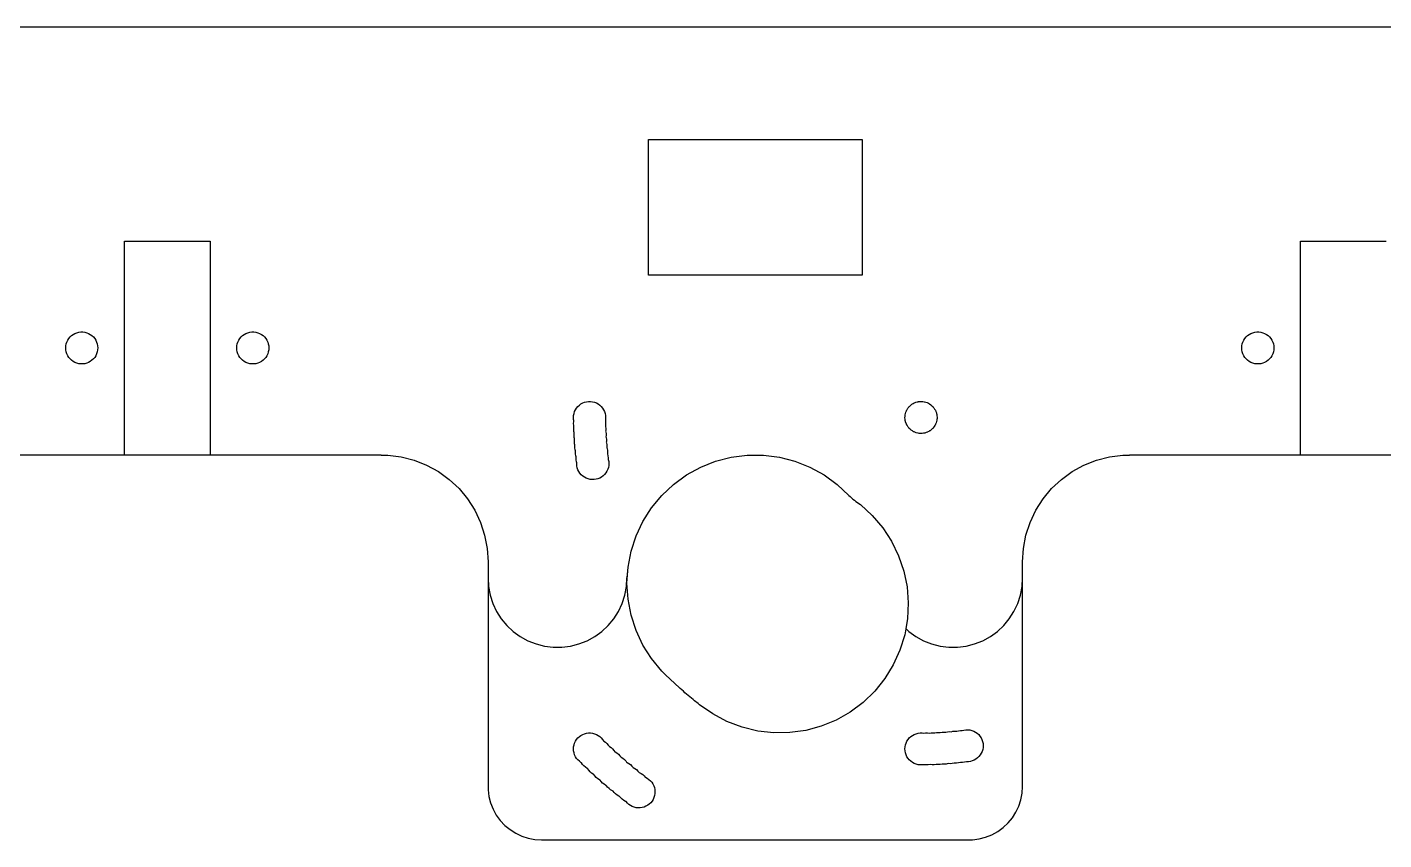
# Model space of a CAD drawing. Header units: millimetres. Extents: x -400 to 400, y 10 to 533.
# Drawn here: x 136.9 to 263.8, y 456.7 to 532.7 of the extents above; entities that cross this region are included whole.
import ezdxf

# ---------------------------------------------------------------- set-up
doc = ezdxf.new("R2010")
doc.units = ezdxf.units.MM
doc.layers.add('iTopie_plates_layer_1', color=1, linetype='Continuous')
doc.layers.add('iTopie_plates_layer_2', color=2, linetype='Continuous')

msp = doc.modelspace()

# ---------------------------------------------------------------- linework, layer by layer
at = {"layer": 'iTopie_plates_layer_1'}
for points in [[(390, 532.7), (20, 532.7)], [(195, 509.5), (195, 522.2), (195, 522.2), (215, 522.2), (215, 522.2), (215, 509.5), (215, 509.5), (195, 509.5)], [(141.906, 501.203), (141.719, 501.227), (141.719, 501.227), (141.536, 501.273), (141.536, 501.273), (141.361, 501.343), (141.361, 501.343), (141.196, 501.434), (141.196, 501.434), (141.044, 501.544), (141.044, 501.544), (140.907, 501.673), (140.907, 501.673), (140.786, 501.818), (140.786, 501.818), (140.686, 501.977), (140.686, 501.977), (140.605, 502.148), (140.605, 502.148), (140.547, 502.327), (140.547, 502.327), (140.512, 502.512), (140.512, 502.512), (140.5, 502.7), (140.5, 502.7), (140.512, 502.888), (140.512, 502.888), (140.547, 503.073), (140.547, 503.073), (140.605, 503.252), (140.605, 503.252), (140.686, 503.423), (140.686, 503.423), (140.786, 503.582), (140.786, 503.582), (140.907, 503.727), (140.907, 503.727), (141.044, 503.856), (141.044, 503.856), (141.196, 503.966), (141.196, 503.966), (141.361, 504.057), (141.361, 504.057), (141.536, 504.127), (141.536, 504.127), (141.719, 504.173), (141.719, 504.173), (141.906, 504.197), (141.906, 504.197), (142.094, 504.197), (142.094, 504.197), (142.281, 504.173), (142.281, 504.173), (142.464, 504.127), (142.464, 504.127), (142.639, 504.057), (142.639, 504.057), (142.804, 503.966), (142.804, 503.966), (142.956, 503.856), (142.956, 503.856), (143.093, 503.727), (143.093, 503.727), (143.214, 503.582), (143.214, 503.582), (143.314, 503.423), (143.314, 503.423), (143.395, 503.252), (143.395, 503.252), (143.453, 503.073), (143.453, 503.073), (143.488, 502.888), (143.488, 502.888), (143.5, 502.7), (143.5, 502.7), (143.488, 502.512), (143.488, 502.512), (143.453, 502.327), (143.453, 502.327), (143.395, 502.148), (143.395, 502.148), (143.314, 501.977), (143.314, 501.977), (143.214, 501.818), (143.214, 501.818), (143.093, 501.673), (143.093, 501.673), (142.956, 501.544), (142.956, 501.544), (142.804, 501.434), (142.804, 501.434), (142.639, 501.343), (142.639, 501.343), (142.464, 501.273), (142.464, 501.273), (142.281, 501.227), (142.281, 501.227), (142.094, 501.203), (142.094, 501.203), (141.906, 501.203)], [(157.906, 501.203), (157.719, 501.227), (157.719, 501.227), (157.536, 501.273), (157.536, 501.273), (157.361, 501.343), (157.361, 501.343), (157.196, 501.434), (157.196, 501.434), (157.044, 501.544), (157.044, 501.544), (156.907, 501.673), (156.907, 501.673), (156.786, 501.818), (156.786, 501.818), (156.686, 501.977), (156.686, 501.977), (156.605, 502.148), (156.605, 502.148), (156.547, 502.327), (156.547, 502.327), (156.512, 502.512), (156.512, 502.512), (156.5, 502.7), (156.5, 502.7), (156.512, 502.888), (156.512, 502.888), (156.547, 503.073), (156.547, 503.073), (156.605, 503.252), (156.605, 503.252), (156.686, 503.423), (156.686, 503.423), (156.786, 503.582), (156.786, 503.582), (156.907, 503.727), (156.907, 503.727), (157.044, 503.856), (157.044, 503.856), (157.196, 503.966), (157.196, 503.966), (157.361, 504.057), (157.361, 504.057), (157.536, 504.127), (157.536, 504.127), (157.719, 504.173), (157.719, 504.173), (157.906, 504.197), (157.906, 504.197), (158.094, 504.197), (158.094, 504.197), (158.281, 504.173), (158.281, 504.173), (158.464, 504.127), (158.464, 504.127), (158.639, 504.057), (158.639, 504.057), (158.804, 503.966), (158.804, 503.966), (158.956, 503.856), (158.956, 503.856), (159.093, 503.727), (159.093, 503.727), (159.214, 503.582), (159.214, 503.582), (159.314, 503.423), (159.314, 503.423), (159.395, 503.252), (159.395, 503.252), (159.453, 503.073), (159.453, 503.073), (159.488, 502.888), (159.488, 502.888), (159.5, 502.7), (159.5, 502.7), (159.488, 502.512), (159.488, 502.512), (159.453, 502.327), (159.453, 502.327), (159.395, 502.148), (159.395, 502.148), (159.314, 501.977), (159.314, 501.977), (159.214, 501.818), (159.214, 501.818), (159.093, 501.673), (159.093, 501.673), (158.956, 501.544), (158.956, 501.544), (158.804, 501.434), (158.804, 501.434), (158.639, 501.343), (158.639, 501.343), (158.464, 501.273), (158.464, 501.273), (158.281, 501.227), (158.281, 501.227), (158.094, 501.203), (158.094, 501.203), (157.906, 501.203)], [(251.906, 501.203), (251.719, 501.227), (251.719, 501.227), (251.536, 501.273), (251.536, 501.273), (251.361, 501.343), (251.361, 501.343), (251.196, 501.434), (251.196, 501.434), (251.044, 501.544), (251.044, 501.544), (250.907, 501.673), (250.907, 501.673), (250.786, 501.818), (250.786, 501.818), (250.686, 501.977), (250.686, 501.977), (250.605, 502.148), (250.605, 502.148), (250.547, 502.327), (250.547, 502.327), (250.512, 502.512), (250.512, 502.512), (250.5, 502.7), (250.5, 502.7), (250.512, 502.888), (250.512, 502.888), (250.547, 503.073), (250.547, 503.073), (250.605, 503.252), (250.605, 503.252), (250.686, 503.423), (250.686, 503.423), (250.786, 503.582), (250.786, 503.582), (250.907, 503.727), (250.907, 503.727), (251.044, 503.856), (251.044, 503.856), (251.196, 503.966), (251.196, 503.966), (251.361, 504.057), (251.361, 504.057), (251.536, 504.127), (251.536, 504.127), (251.719, 504.173), (251.719, 504.173), (251.906, 504.197), (251.906, 504.197), (252.094, 504.197), (252.094, 504.197), (252.281, 504.173), (252.281, 504.173), (252.464, 504.127), (252.464, 504.127), (252.639, 504.057), (252.639, 504.057), (252.804, 503.966), (252.804, 503.966), (252.956, 503.856), (252.956, 503.856), (253.093, 503.727), (253.093, 503.727), (253.214, 503.582), (253.214, 503.582), (253.314, 503.423), (253.314, 503.423), (253.395, 503.252), (253.395, 503.252), (253.453, 503.073), (253.453, 503.073), (253.488, 502.888), (253.488, 502.888), (253.5, 502.7), (253.5, 502.7), (253.488, 502.512), (253.488, 502.512), (253.453, 502.327), (253.453, 502.327), (253.395, 502.148), (253.395, 502.148), (253.314, 501.977), (253.314, 501.977), (253.214, 501.818), (253.214, 501.818), (253.093, 501.673), (253.093, 501.673), (252.956, 501.544), (252.956, 501.544), (252.804, 501.434), (252.804, 501.434), (252.639, 501.343), (252.639, 501.343), (252.464, 501.273), (252.464, 501.273), (252.281, 501.227), (252.281, 501.227), (252.094, 501.203), (252.094, 501.203), (251.906, 501.203)], [(189.541, 490.408), (189.358, 490.453), (189.358, 490.453), (189.182, 490.52), (189.182, 490.52), (189.016, 490.608), (189.016, 490.608), (188.862, 490.717), (188.862, 490.717), (188.723, 490.844), (188.723, 490.844), (188.601, 490.987), (188.601, 490.987), (188.497, 491.145), (188.497, 491.145), (188.415, 491.314), (188.415, 491.314), (188.354, 491.492), (188.354, 491.492), (188.316, 491.677), (188.316, 491.677), (188.302, 491.865), (188.302, 491.865), (188.307, 491.962), (188.307, 491.962), (188.277, 492.054), (188.277, 492.054), (188.242, 492.239), (188.242, 492.239), (188.231, 492.427), (188.231, 492.427), (188.238, 492.524), (188.238, 492.524), (188.209, 492.617), (188.209, 492.617), (188.178, 492.803), (188.178, 492.803), (188.17, 492.991), (188.17, 492.991), (188.178, 493.088), (188.178, 493.088), (188.152, 493.181), (188.152, 493.181), (188.124, 493.367), (188.124, 493.367), (188.119, 493.556), (188.119, 493.556), (188.129, 493.652), (188.129, 493.652), (188.104, 493.746), (188.104, 493.746), (188.079, 493.933), (188.079, 493.933), (188.078, 494.121), (188.078, 494.121), (188.089, 494.218), (188.089, 494.218), (188.066, 494.312), (188.066, 494.312), (188.045, 494.499), (188.045, 494.499), (188.047, 494.687), (188.047, 494.687), (188.06, 494.784), (188.06, 494.784), (188.038, 494.878), (188.038, 494.878), (188.02, 495.066), (188.02, 495.066), (188.025, 495.254), (188.025, 495.254), (188.04, 495.35), (188.04, 495.35), (188.02, 495.445), (188.02, 495.445), (188.005, 495.633), (188.005, 495.633), (188.014, 495.821), (188.014, 495.821), (188.03, 495.917), (188.03, 495.917), (188.012, 496.012), (188.012, 496.012), (188, 496.2), (188, 496.2), (188.012, 496.388), (188.012, 496.388), (188.047, 496.573), (188.047, 496.573), (188.105, 496.752), (188.105, 496.752), (188.186, 496.923), (188.186, 496.923), (188.286, 497.082), (188.286, 497.082), (188.407, 497.227), (188.407, 497.227), (188.544, 497.356), (188.544, 497.356), (188.696, 497.466), (188.696, 497.466), (188.861, 497.557), (188.861, 497.557), (189.036, 497.627), (189.036, 497.627), (189.219, 497.673), (189.219, 497.673), (189.406, 497.697), (189.406, 497.697), (189.594, 497.697), (189.594, 497.697), (189.781, 497.673), (189.781, 497.673), (189.964, 497.627), (189.964, 497.627), (190.139, 497.557), (190.139, 497.557), (190.304, 497.466), (190.304, 497.466), (190.456, 497.356), (190.456, 497.356), (190.593, 497.227), (190.593, 497.227), (190.714, 497.082), (190.714, 497.082), (190.814, 496.923), (190.814, 496.923), (190.895, 496.752), (190.895, 496.752), (190.953, 496.573), (190.953, 496.573), (190.988, 496.388), (190.988, 496.388), (191, 496.2), (191, 496.2), (190.988, 496.012), (190.988, 496.012), (190.975, 495.942), (190.975, 495.942), (190.989, 495.873), (190.989, 495.873), (191.005, 495.685), (191.005, 495.685), (190.996, 495.497), (190.996, 495.497), (190.984, 495.427), (190.984, 495.427), (191, 495.358), (191, 495.358), (191.018, 495.17), (191.018, 495.17), (191.013, 494.982), (191.013, 494.982), (191.002, 494.912), (191.002, 494.912), (191.019, 494.843), (191.019, 494.843), (191.04, 494.656), (191.04, 494.656), (191.038, 494.468), (191.038, 494.468), (191.029, 494.397), (191.029, 494.397), (191.047, 494.329), (191.047, 494.329), (191.072, 494.142), (191.072, 494.142), (191.073, 493.954), (191.073, 493.954), (191.065, 493.883), (191.065, 493.883), (191.084, 493.815), (191.084, 493.815), (191.112, 493.629), (191.112, 493.629), (191.117, 493.441), (191.117, 493.441), (191.11, 493.37), (191.11, 493.37), (191.13, 493.302), (191.13, 493.302), (191.162, 493.116), (191.162, 493.116), (191.169, 492.928), (191.169, 492.928), (191.164, 492.858), (191.164, 492.858), (191.185, 492.79), (191.185, 492.79), (191.22, 492.605), (191.22, 492.605), (191.231, 492.417), (191.231, 492.417), (191.226, 492.346), (191.226, 492.346), (191.249, 492.279), (191.249, 492.279), (191.287, 492.094), (191.287, 492.094), (191.302, 491.907), (191.302, 491.907), (191.292, 491.718), (191.292, 491.718), (191.26, 491.533), (191.26, 491.533), (191.204, 491.353), (191.204, 491.353), (191.126, 491.181), (191.126, 491.181), (191.027, 491.021), (191.027, 491.021), (190.909, 490.874), (190.909, 490.874), (190.774, 490.743), (190.774, 490.743), (190.623, 490.63), (190.623, 490.63), (190.459, 490.537), (190.459, 490.537), (190.285, 490.466), (190.285, 490.466), (190.103, 490.416), (190.103, 490.416), (189.917, 490.39), (189.917, 490.39), (189.728, 490.387), (189.728, 490.387), (189.541, 490.408)], [(220.406, 494.703), (220.322, 494.711), (220.322, 494.711), (220.219, 494.727), (220.219, 494.727), (220.188, 494.733), (220.188, 494.733), (220.061, 494.766), (220.061, 494.766), (219.933, 494.811), (219.933, 494.811), (219.861, 494.843), (219.861, 494.843), (219.81, 494.868), (219.81, 494.868), (219.696, 494.934), (219.696, 494.934), (219.585, 495.012), (219.585, 495.012), (219.544, 495.044), (219.544, 495.044), (219.481, 495.099), (219.481, 495.099), (219.407, 495.173), (219.407, 495.173), (219.385, 495.196), (219.385, 495.196), (219.302, 495.297), (219.302, 495.297), (219.225, 495.41), (219.225, 495.41), (219.2, 495.454), (219.2, 495.454), (219.186, 495.477), (219.186, 495.477), (219.159, 495.528), (219.159, 495.528), (219.105, 495.648), (219.105, 495.648), (219.061, 495.776), (219.061, 495.776), (219.047, 495.827), (219.047, 495.827), (219.029, 495.909), (219.029, 495.909), (219.012, 496.012), (219.012, 496.012), (219.008, 496.043), (219.008, 496.043), (219, 496.174), (219, 496.174), (219.004, 496.31), (219.004, 496.31), (219.01, 496.361), (219.01, 496.361), (219.012, 496.388), (219.012, 496.388), (219.02, 496.445), (219.02, 496.445), (219.047, 496.573), (219.047, 496.573), (219.087, 496.703), (219.087, 496.703), (219.105, 496.752), (219.105, 496.752), (219.138, 496.829), (219.138, 496.829), (219.186, 496.923), (219.186, 496.923), (219.201, 496.95), (219.201, 496.95), (219.271, 497.06), (219.271, 497.06), (219.354, 497.168), (219.354, 497.168), (219.407, 497.227), (219.407, 497.227), (219.447, 497.268), (219.447, 497.268), (219.544, 497.356), (219.544, 497.356), (219.653, 497.438), (219.653, 497.438), (219.696, 497.466), (219.696, 497.466), (219.768, 497.509), (219.768, 497.509), (219.861, 497.557), (219.861, 497.557), (219.89, 497.57), (219.89, 497.57), (220.012, 497.618), (220.012, 497.618), (220.142, 497.657), (220.142, 497.657), (220.219, 497.673), (220.219, 497.673), (220.276, 497.683), (220.276, 497.683), (220.406, 497.697), (220.406, 497.697), (220.542, 497.699), (220.542, 497.699), (220.594, 497.697), (220.594, 497.697), (220.678, 497.689), (220.678, 497.689), (220.781, 497.673), (220.781, 497.673), (220.812, 497.667), (220.812, 497.667), (220.939, 497.634), (220.939, 497.634), (221.067, 497.589), (221.067, 497.589), (221.139, 497.557), (221.139, 497.557), (221.19, 497.532), (221.19, 497.532), (221.304, 497.466), (221.304, 497.466), (221.415, 497.388), (221.415, 497.388), (221.456, 497.356), (221.456, 497.356), (221.519, 497.301), (221.519, 497.301), (221.593, 497.227), (221.593, 497.227), (221.615, 497.204), (221.615, 497.204), (221.698, 497.103), (221.698, 497.103), (221.775, 496.99), (221.775, 496.99), (221.814, 496.923), (221.814, 496.923), (221.841, 496.872), (221.841, 496.872), (221.895, 496.752), (221.895, 496.752), (221.939, 496.624), (221.939, 496.624), (221.953, 496.573), (221.953, 496.573), (221.971, 496.491), (221.971, 496.491), (221.988, 496.388), (221.988, 496.388), (221.992, 496.357), (221.992, 496.357), (222, 496.226), (222, 496.226), (221.996, 496.09), (221.996, 496.09), (221.988, 496.012), (221.988, 496.012), (221.98, 495.955), (221.98, 495.955), (221.953, 495.827), (221.953, 495.827), (221.913, 495.697), (221.913, 495.697), (221.895, 495.648), (221.895, 495.648), (221.862, 495.571), (221.862, 495.571), (221.814, 495.477), (221.814, 495.477), (221.799, 495.45), (221.799, 495.45), (221.729, 495.34), (221.729, 495.34), (221.646, 495.232), (221.646, 495.232), (221.593, 495.173), (221.593, 495.173), (221.553, 495.132), (221.553, 495.132), (221.456, 495.044), (221.456, 495.044), (221.347, 494.962), (221.347, 494.962), (221.304, 494.934), (221.304, 494.934), (221.232, 494.891), (221.232, 494.891), (221.139, 494.843), (221.139, 494.843), (221.11, 494.83), (221.11, 494.83), (220.988, 494.782), (220.988, 494.782), (220.858, 494.743), (220.858, 494.743), (220.808, 494.733), (220.808, 494.733), (220.781, 494.727), (220.781, 494.727), (220.724, 494.717), (220.724, 494.717), (220.594, 494.703), (220.594, 494.703), (220.458, 494.701), (220.458, 494.701), (220.406, 494.703)], [(122, 492.7), (170, 492.7), (170, 492.7), (170, 492.68), (170, 492.68), (170.628, 492.68), (170.628, 492.68), (171.874, 492.523), (171.874, 492.523), (173.09, 492.211), (173.09, 492.211), (174.258, 491.748), (174.258, 491.748), (175.358, 491.143), (175.358, 491.143), (176.374, 490.405), (176.374, 490.405), (177.29, 489.545), (177.29, 489.545), (178.09, 488.578), (178.09, 488.578), (178.763, 487.518), (178.763, 487.518), (179.298, 486.381), (179.298, 486.381), (179.686, 485.187), (179.686, 485.187), (179.921, 483.953), (179.921, 483.953), (180, 482.7), (180, 482.7), (180, 461.7), (180, 461.7), (180.01, 461.7), (180.01, 461.7), (180.01, 461.386), (180.01, 461.386), (180.089, 460.763), (180.089, 460.763), (180.245, 460.155), (180.245, 460.155), (180.476, 459.571), (180.476, 459.571), (180.778, 459.021), (180.778, 459.021), (181.147, 458.513), (181.147, 458.513), (181.577, 458.055), (181.577, 458.055), (182.061, 457.655), (182.061, 457.655), (182.591, 457.318), (182.591, 457.318), (183.159, 457.051), (183.159, 457.051), (183.757, 456.857), (183.757, 456.857), (184.373, 456.739), (184.373, 456.739), (185, 456.7), (185, 456.7), (225, 456.7), (225, 456.7), (225, 456.71), (225, 456.71), (225.314, 456.71), (225.314, 456.71), (225.937, 456.789), (225.937, 456.789), (226.545, 456.945), (226.545, 456.945), (227.129, 457.176), (227.129, 457.176), (227.679, 457.478), (227.679, 457.478), (228.187, 457.847), (228.187, 457.847), (228.645, 458.277), (228.645, 458.277), (229.045, 458.761), (229.045, 458.761), (229.382, 459.291), (229.382, 459.291), (229.649, 459.859), (229.649, 459.859), (229.843, 460.457), (229.843, 460.457), (229.961, 461.073), (229.961, 461.073), (230, 461.7), (230, 461.7), (230, 482.7), (230, 482.7), (230.079, 483.953), (230.079, 483.953), (230.314, 485.187), (230.314, 485.187), (230.702, 486.381), (230.702, 486.381), (231.237, 487.518), (231.237, 487.518), (231.91, 488.578), (231.91, 488.578), (232.71, 489.545), (232.71, 489.545), (233.626, 490.405), (233.626, 490.405), (234.642, 491.143), (234.642, 491.143), (235.742, 491.748), (235.742, 491.748), (236.91, 492.211), (236.91, 492.211), (238.126, 492.523), (238.126, 492.523), (239.372, 492.68), (239.372, 492.68), (240, 492.68), (240, 492.68), (240, 492.7), (240, 492.7), (288, 492.7)], [(205.224, 466.876), (203.76, 467.23), (203.76, 467.23), (202.351, 467.765), (202.351, 467.765), (201.02, 468.473), (201.02, 468.473), (199.789, 469.342), (199.789, 469.342), (199.652, 469.466), (199.652, 469.466), (199.323, 469.707), (199.323, 469.707), (199.189, 469.834), (199.189, 469.834), (198.864, 470.081), (198.864, 470.081), (198.732, 470.21), (198.732, 470.21), (198.412, 470.462), (198.412, 470.462), (198.281, 470.594), (198.281, 470.594), (197.966, 470.852), (197.966, 470.852), (197.838, 470.986), (197.838, 470.986), (197.527, 471.249), (197.527, 471.249), (197.401, 471.385), (197.401, 471.385), (197.095, 471.654), (197.095, 471.654), (196.972, 471.792), (196.972, 471.792), (196.67, 472.066), (196.67, 472.066), (196.55, 472.206), (196.55, 472.206), (196.252, 472.485), (196.252, 472.485), (195.292, 473.647), (195.292, 473.647), (194.484, 474.919), (194.484, 474.919), (193.843, 476.283), (193.843, 476.283), (193.377, 477.716), (193.377, 477.716), (193.095, 479.196), (193.095, 479.196), (193, 480.7), (193, 480.7), (193.095, 482.204), (193.095, 482.204), (193.377, 483.684), (193.377, 483.684), (193.843, 485.117), (193.843, 485.117), (194.484, 486.481), (194.484, 486.481), (195.292, 487.753), (195.292, 487.753), (196.252, 488.915), (196.252, 488.915), (197.351, 489.946), (197.351, 489.946), (198.57, 490.832), (198.57, 490.832), (199.891, 491.558), (199.891, 491.558), (201.292, 492.113), (201.292, 492.113), (202.751, 492.487), (202.751, 492.487), (204.247, 492.676), (204.247, 492.676), (205.753, 492.676), (205.753, 492.676), (207.249, 492.487), (207.249, 492.487), (208.708, 492.113), (208.708, 492.113), (210.109, 491.558), (210.109, 491.558), (211.43, 490.832), (211.43, 490.832), (212.649, 489.946), (212.649, 489.946), (213.748, 488.915), (213.748, 488.915), (213.876, 488.798), (213.876, 488.798), (214.006, 488.683), (214.006, 488.683), (214.138, 488.571), (214.138, 488.571), (214.272, 488.461), (214.272, 488.461), (214.408, 488.354), (214.408, 488.354), (214.546, 488.249), (214.546, 488.249), (214.686, 488.146), (214.686, 488.146), (214.827, 488.046), (214.827, 488.046), (215.94, 487.03), (215.94, 487.03), (216.917, 485.882), (216.917, 485.882), (217.742, 484.621), (217.742, 484.621), (218.403, 483.267), (218.403, 483.267), (218.888, 481.84), (218.888, 481.84), (219.191, 480.364), (219.191, 480.364), (219.307, 478.861), (219.307, 478.861), (219.233, 477.356), (219.233, 477.356), (218.972, 475.872), (218.972, 475.872), (218.526, 474.432), (218.526, 474.432), (217.903, 473.06), (217.903, 473.06), (217.114, 471.776), (217.114, 471.776), (216.17, 470.602), (216.17, 470.602), (215.085, 469.555), (215.085, 469.555), (213.879, 468.653), (213.879, 468.653), (212.568, 467.908), (212.568, 467.908), (211.175, 467.334), (211.175, 467.334), (209.721, 466.939), (209.721, 466.939), (208.229, 466.729), (208.229, 466.729), (206.722, 466.708), (206.722, 466.708), (205.224, 466.876)], [(220.406, 463.703), (220.219, 463.727), (220.219, 463.727), (220.036, 463.773), (220.036, 463.773), (219.861, 463.843), (219.861, 463.843), (219.696, 463.934), (219.696, 463.934), (219.544, 464.044), (219.544, 464.044), (219.407, 464.173), (219.407, 464.173), (219.286, 464.318), (219.286, 464.318), (219.186, 464.477), (219.186, 464.477), (219.105, 464.648), (219.105, 464.648), (219.047, 464.827), (219.047, 464.827), (219.012, 465.012), (219.012, 465.012), (219, 465.2), (219, 465.2), (219.012, 465.388), (219.012, 465.388), (219.047, 465.573), (219.047, 465.573), (219.105, 465.752), (219.105, 465.752), (219.186, 465.923), (219.186, 465.923), (219.286, 466.082), (219.286, 466.082), (219.407, 466.227), (219.407, 466.227), (219.544, 466.356), (219.544, 466.356), (219.696, 466.466), (219.696, 466.466), (219.861, 466.557), (219.861, 466.557), (220.036, 466.627), (220.036, 466.627), (220.219, 466.673), (220.219, 466.673), (220.406, 466.697), (220.406, 466.697), (220.594, 466.697), (220.594, 466.697), (220.758, 466.676), (220.758, 466.676), (220.921, 466.7), (220.921, 466.7), (221.109, 466.703), (221.109, 466.703), (221.273, 466.685), (221.273, 466.685), (221.436, 466.712), (221.436, 466.712), (221.624, 466.718), (221.624, 466.718), (221.788, 466.703), (221.788, 466.703), (221.95, 466.733), (221.95, 466.733), (222.138, 466.742), (222.138, 466.742), (222.302, 466.73), (222.302, 466.73), (222.464, 466.762), (222.464, 466.762), (222.652, 466.775), (222.652, 466.775), (222.816, 466.766), (222.816, 466.766), (222.978, 466.801), (222.978, 466.801), (223.165, 466.818), (223.165, 466.818), (223.33, 466.811), (223.33, 466.811), (223.49, 466.849), (223.49, 466.849), (223.678, 466.869), (223.678, 466.869), (223.842, 466.865), (223.842, 466.865), (224.002, 466.905), (224.002, 466.905), (224.189, 466.928), (224.189, 466.928), (224.354, 466.928), (224.354, 466.928), (224.513, 466.971), (224.513, 466.971), (224.699, 466.997), (224.699, 466.997), (224.888, 467), (224.888, 467), (225.075, 466.979), (225.075, 466.979), (225.258, 466.935), (225.258, 466.935), (225.434, 466.868), (225.434, 466.868), (225.6, 466.779), (225.6, 466.779), (225.754, 466.671), (225.754, 466.671), (225.893, 466.544), (225.893, 466.544), (226.015, 466.4), (226.015, 466.4), (226.119, 466.243), (226.119, 466.243), (226.201, 466.073), (226.201, 466.073), (226.262, 465.895), (226.262, 465.895), (226.3, 465.71), (226.3, 465.71), (226.314, 465.523), (226.314, 465.523), (226.305, 465.334), (226.305, 465.334), (226.272, 465.149), (226.272, 465.149), (226.217, 464.969), (226.217, 464.969), (226.139, 464.798), (226.139, 464.798), (226.04, 464.637), (226.04, 464.637), (225.922, 464.49), (225.922, 464.49), (225.787, 464.359), (225.787, 464.359), (225.636, 464.247), (225.636, 464.247), (225.472, 464.154), (225.472, 464.154), (225.298, 464.082), (225.298, 464.082), (225.116, 464.032), (225.116, 464.032), (224.929, 464.006), (224.929, 464.006), (224.741, 464.003), (224.741, 464.003), (224.554, 463.957), (224.554, 463.957), (224.367, 463.934), (224.367, 463.934), (224.179, 463.934), (224.179, 463.934), (223.991, 463.891), (223.991, 463.891), (223.803, 463.871), (223.803, 463.871), (223.615, 463.875), (223.615, 463.875), (223.426, 463.835), (223.426, 463.835), (223.238, 463.818), (223.238, 463.818), (223.05, 463.826), (223.05, 463.826), (222.861, 463.789), (222.861, 463.789), (222.673, 463.776), (222.673, 463.776), (222.485, 463.786), (222.485, 463.786), (222.295, 463.752), (222.295, 463.752), (222.107, 463.743), (222.107, 463.743), (221.919, 463.756), (221.919, 463.756), (221.728, 463.726), (221.728, 463.726), (221.54, 463.719), (221.54, 463.719), (221.352, 463.737), (221.352, 463.737), (221.161, 463.71), (221.161, 463.71), (220.973, 463.706), (220.973, 463.706), (220.786, 463.727), (220.786, 463.727), (220.594, 463.703), (220.594, 463.703), (220.406, 463.703)], [(193.856, 459.71), (193.673, 459.754), (193.673, 459.754), (193.496, 459.821), (193.496, 459.821), (193.33, 459.91), (193.33, 459.91), (193.176, 460.018), (193.176, 460.018), (193.037, 460.145), (193.037, 460.145), (192.928, 460.273), (192.928, 460.273), (192.866, 460.298), (192.866, 460.298), (192.701, 460.389), (192.701, 460.389), (192.549, 460.501), (192.549, 460.501), (192.412, 460.63), (192.412, 460.63), (192.306, 460.76), (192.306, 460.76), (192.243, 460.786), (192.243, 460.786), (192.08, 460.88), (192.08, 460.88), (191.93, 460.994), (191.93, 460.994), (191.796, 461.126), (191.796, 461.126), (191.691, 461.257), (191.691, 461.257), (191.63, 461.284), (191.63, 461.284), (191.468, 461.381), (191.468, 461.381), (191.32, 461.498), (191.32, 461.498), (191.188, 461.632), (191.188, 461.632), (191.086, 461.765), (191.086, 461.765), (191.025, 461.794), (191.025, 461.794), (190.865, 461.893), (190.865, 461.893), (190.719, 462.012), (190.719, 462.012), (190.589, 462.149), (190.589, 462.149), (190.489, 462.284), (190.489, 462.284), (190.429, 462.313), (190.429, 462.313), (190.271, 462.416), (190.271, 462.416), (190.127, 462.537), (190.127, 462.537), (189.999, 462.676), (189.999, 462.676), (189.902, 462.813), (189.902, 462.813), (189.842, 462.843), (189.842, 462.843), (189.686, 462.949), (189.686, 462.949), (189.544, 463.073), (189.544, 463.073), (189.419, 463.214), (189.419, 463.214), (189.324, 463.352), (189.324, 463.352), (189.264, 463.383), (189.264, 463.383), (189.11, 463.491), (189.11, 463.491), (188.97, 463.618), (188.97, 463.618), (188.848, 463.761), (188.848, 463.761), (188.756, 463.901), (188.756, 463.901), (188.696, 463.934), (188.696, 463.934), (188.544, 464.044), (188.544, 464.044), (188.407, 464.173), (188.407, 464.173), (188.286, 464.318), (188.286, 464.318), (188.186, 464.477), (188.186, 464.477), (188.105, 464.648), (188.105, 464.648), (188.047, 464.827), (188.047, 464.827), (188.012, 465.012), (188.012, 465.012), (188, 465.2), (188, 465.2), (188.012, 465.388), (188.012, 465.388), (188.047, 465.573), (188.047, 465.573), (188.105, 465.752), (188.105, 465.752), (188.186, 465.923), (188.186, 465.923), (188.286, 466.082), (188.286, 466.082), (188.407, 466.227), (188.407, 466.227), (188.544, 466.356), (188.544, 466.356), (188.696, 466.466), (188.696, 466.466), (188.861, 466.557), (188.861, 466.557), (189.036, 466.627), (189.036, 466.627), (189.219, 466.673), (189.219, 466.673), (189.406, 466.697), (189.406, 466.697), (189.594, 466.697), (189.594, 466.697), (189.781, 466.673), (189.781, 466.673), (189.964, 466.627), (189.964, 466.627), (190.139, 466.557), (190.139, 466.557), (190.304, 466.466), (190.304, 466.466), (190.456, 466.356), (190.456, 466.356), (190.593, 466.227), (190.593, 466.227), (190.714, 466.082), (190.714, 466.082), (190.788, 465.965), (190.788, 465.965), (190.827, 465.944), (190.827, 465.944), (190.982, 465.836), (190.982, 465.836), (191.121, 465.709), (191.121, 465.709), (191.244, 465.566), (191.244, 465.566), (191.32, 465.451), (191.32, 465.451), (191.36, 465.431), (191.36, 465.431), (191.516, 465.325), (191.516, 465.325), (191.658, 465.201), (191.658, 465.201), (191.783, 465.061), (191.783, 465.061), (191.861, 464.946), (191.861, 464.946), (191.901, 464.927), (191.901, 464.927), (192.059, 464.824), (192.059, 464.824), (192.203, 464.703), (192.203, 464.703), (192.331, 464.564), (192.331, 464.564), (192.411, 464.451), (192.411, 464.451), (192.451, 464.433), (192.451, 464.433), (192.611, 464.333), (192.611, 464.333), (192.757, 464.214), (192.757, 464.214), (192.887, 464.077), (192.887, 464.077), (192.969, 463.966), (192.969, 463.966), (193.01, 463.948), (193.01, 463.948), (193.172, 463.851), (193.172, 463.851), (193.32, 463.734), (193.32, 463.734), (193.452, 463.6), (193.452, 463.6), (193.536, 463.49), (193.536, 463.49), (193.577, 463.473), (193.577, 463.473), (193.74, 463.379), (193.74, 463.379), (193.89, 463.265), (193.89, 463.265), (194.025, 463.133), (194.025, 463.133), (194.111, 463.025), (194.111, 463.025), (194.152, 463.008), (194.152, 463.008), (194.317, 462.917), (194.317, 462.917), (194.469, 462.806), (194.469, 462.806), (194.606, 462.676), (194.606, 462.676), (194.694, 462.569), (194.694, 462.569), (194.736, 462.553), (194.736, 462.553), (194.902, 462.465), (194.902, 462.465), (195.056, 462.356), (195.056, 462.356), (195.195, 462.229), (195.195, 462.229), (195.317, 462.086), (195.317, 462.086), (195.42, 461.928), (195.42, 461.928), (195.503, 461.759), (195.503, 461.759), (195.564, 461.581), (195.564, 461.581), (195.601, 461.396), (195.601, 461.396), (195.616, 461.208), (195.616, 461.208), (195.607, 461.02), (195.607, 461.02), (195.574, 460.835), (195.574, 460.835), (195.518, 460.655), (195.518, 460.655), (195.44, 460.483), (195.44, 460.483), (195.342, 460.323), (195.342, 460.323), (195.224, 460.176), (195.224, 460.176), (195.088, 460.045), (195.088, 460.045), (194.937, 459.932), (194.937, 459.932), (194.774, 459.839), (194.774, 459.839), (194.599, 459.767), (194.599, 459.767), (194.418, 459.718), (194.418, 459.718), (194.231, 459.692), (194.231, 459.692), (194.043, 459.689), (194.043, 459.689), (193.856, 459.71)]]:
    msp.add_lwpolyline(points, dxfattribs=at)
at = {"layer": 'iTopie_plates_layer_2'}
for points in [[(390, 532.7), (20, 532.7)], [(195, 509.5), (195, 522.2), (195, 522.2), (215, 522.2), (215, 522.2), (215, 509.5), (215, 509.5), (195, 509.5)], [(122, 492.7), (146, 492.7), (146, 492.7), (146, 512.7), (146, 512.7), (154, 512.7), (154, 512.7), (154, 492.7), (154, 492.7), (170, 492.7), (170, 492.7), (170, 492.68), (170, 492.68), (170.628, 492.68), (170.628, 492.68), (171.874, 492.523), (171.874, 492.523), (173.09, 492.211), (173.09, 492.211), (174.258, 491.748), (174.258, 491.748), (175.358, 491.143), (175.358, 491.143), (176.374, 490.405), (176.374, 490.405), (177.29, 489.545), (177.29, 489.545), (178.09, 488.578), (178.09, 488.578), (178.763, 487.518), (178.763, 487.518), (179.298, 486.381), (179.298, 486.381), (179.686, 485.187), (179.686, 485.187), (179.921, 483.953), (179.921, 483.953), (180, 482.7), (180, 482.7), (180, 481.2), (180, 481.2), (180.051, 480.385), (180.051, 480.385), (180.204, 479.584), (180.204, 479.584), (180.456, 478.807), (180.456, 478.807), (180.804, 478.069), (180.804, 478.069), (181.241, 477.379), (181.241, 477.379), (181.762, 476.75), (181.762, 476.75), (182.357, 476.192), (182.357, 476.192), (183.017, 475.712), (183.017, 475.712), (183.732, 475.319), (183.732, 475.319), (184.491, 475.018), (184.491, 475.018), (185.282, 474.815), (185.282, 474.815), (186.092, 474.713), (186.092, 474.713), (186.908, 474.713), (186.908, 474.713), (187.718, 474.815), (187.718, 474.815), (188.509, 475.018), (188.509, 475.018), (189.268, 475.319), (189.268, 475.319), (189.983, 475.712), (189.983, 475.712), (190.643, 476.192), (190.643, 476.192), (191.238, 476.75), (191.238, 476.75), (191.759, 477.379), (191.759, 477.379), (192.196, 478.069), (192.196, 478.069), (192.544, 478.807), (192.544, 478.807), (192.796, 479.584), (192.796, 479.584), (192.949, 480.385), (192.949, 480.385), (193, 481.2), (193, 481.2), (193.031, 481.2), (193.031, 481.2), (193.095, 482.204), (193.095, 482.204), (193.377, 483.684), (193.377, 483.684), (193.843, 485.117), (193.843, 485.117), (194.484, 486.481), (194.484, 486.481), (195.292, 487.753), (195.292, 487.753), (196.252, 488.915), (196.252, 488.915), (197.351, 489.946), (197.351, 489.946), (198.57, 490.832), (198.57, 490.832), (199.891, 491.558), (199.891, 491.558), (201.292, 492.113), (201.292, 492.113), (202.751, 492.487), (202.751, 492.487), (204.247, 492.676), (204.247, 492.676), (205.753, 492.676), (205.753, 492.676), (207.249, 492.487), (207.249, 492.487), (208.708, 492.113), (208.708, 492.113), (210.109, 491.558), (210.109, 491.558), (211.43, 490.832), (211.43, 490.832), (212.649, 489.946), (212.649, 489.946), (213.748, 488.915), (213.748, 488.915), (213.876, 488.798), (213.876, 488.798), (214.006, 488.683), (214.006, 488.683), (214.138, 488.571), (214.138, 488.571), (214.272, 488.461), (214.272, 488.461), (214.408, 488.354), (214.408, 488.354), (214.546, 488.249), (214.546, 488.249), (214.686, 488.146), (214.686, 488.146), (214.827, 488.046), (214.827, 488.046), (215.94, 487.03), (215.94, 487.03), (216.917, 485.882), (216.917, 485.882), (217.742, 484.621), (217.742, 484.621), (218.403, 483.267), (218.403, 483.267), (218.888, 481.84), (218.888, 481.84), (219.191, 480.364), (219.191, 480.364), (219.307, 478.861), (219.307, 478.861), (219.233, 477.356), (219.233, 477.356), (219.075, 476.457), (219.075, 476.457), (219.357, 476.192), (219.357, 476.192), (220.017, 475.712), (220.017, 475.712), (220.732, 475.319), (220.732, 475.319), (221.491, 475.018), (221.491, 475.018), (222.282, 474.815), (222.282, 474.815), (223.092, 474.713), (223.092, 474.713), (223.908, 474.713), (223.908, 474.713), (224.718, 474.815), (224.718, 474.815), (225.509, 475.018), (225.509, 475.018), (226.268, 475.319), (226.268, 475.319), (226.983, 475.712), (226.983, 475.712), (227.643, 476.192), (227.643, 476.192), (228.238, 476.75), (228.238, 476.75), (228.759, 477.379), (228.759, 477.379), (229.196, 478.069), (229.196, 478.069), (229.544, 478.807), (229.544, 478.807), (229.796, 479.584), (229.796, 479.584), (229.949, 480.385), (229.949, 480.385), (230, 481.2), (230, 481.2), (230, 482.7), (230, 482.7), (230.079, 483.953), (230.079, 483.953), (230.314, 485.187), (230.314, 485.187), (230.702, 486.381), (230.702, 486.381), (231.237, 487.518), (231.237, 487.518), (231.91, 488.578), (231.91, 488.578), (232.71, 489.545), (232.71, 489.545), (233.626, 490.405), (233.626, 490.405), (234.642, 491.143), (234.642, 491.143), (235.742, 491.748), (235.742, 491.748), (236.91, 492.211), (236.91, 492.211), (238.126, 492.523), (238.126, 492.523), (239.372, 492.68), (239.372, 492.68), (240, 492.68), (240, 492.68), (240, 492.7), (240, 492.7), (256, 492.7), (256, 492.7), (256, 512.7), (256, 512.7), (264, 512.7)], [(141.906, 501.203), (141.719, 501.227), (141.719, 501.227), (141.536, 501.273), (141.536, 501.273), (141.361, 501.343), (141.361, 501.343), (141.196, 501.434), (141.196, 501.434), (141.044, 501.544), (141.044, 501.544), (140.907, 501.673), (140.907, 501.673), (140.786, 501.818), (140.786, 501.818), (140.686, 501.977), (140.686, 501.977), (140.605, 502.148), (140.605, 502.148), (140.547, 502.327), (140.547, 502.327), (140.512, 502.512), (140.512, 502.512), (140.5, 502.7), (140.5, 502.7), (140.512, 502.888), (140.512, 502.888), (140.547, 503.073), (140.547, 503.073), (140.605, 503.252), (140.605, 503.252), (140.686, 503.423), (140.686, 503.423), (140.786, 503.582), (140.786, 503.582), (140.907, 503.727), (140.907, 503.727), (141.044, 503.856), (141.044, 503.856), (141.196, 503.966), (141.196, 503.966), (141.361, 504.057), (141.361, 504.057), (141.536, 504.127), (141.536, 504.127), (141.719, 504.173), (141.719, 504.173), (141.906, 504.197), (141.906, 504.197), (142.094, 504.197), (142.094, 504.197), (142.281, 504.173), (142.281, 504.173), (142.464, 504.127), (142.464, 504.127), (142.639, 504.057), (142.639, 504.057), (142.804, 503.966), (142.804, 503.966), (142.956, 503.856), (142.956, 503.856), (143.093, 503.727), (143.093, 503.727), (143.214, 503.582), (143.214, 503.582), (143.314, 503.423), (143.314, 503.423), (143.395, 503.252), (143.395, 503.252), (143.453, 503.073), (143.453, 503.073), (143.488, 502.888), (143.488, 502.888), (143.5, 502.7), (143.5, 502.7), (143.488, 502.512), (143.488, 502.512), (143.453, 502.327), (143.453, 502.327), (143.395, 502.148), (143.395, 502.148), (143.314, 501.977), (143.314, 501.977), (143.214, 501.818), (143.214, 501.818), (143.093, 501.673), (143.093, 501.673), (142.956, 501.544), (142.956, 501.544), (142.804, 501.434), (142.804, 501.434), (142.639, 501.343), (142.639, 501.343), (142.464, 501.273), (142.464, 501.273), (142.281, 501.227), (142.281, 501.227), (142.094, 501.203), (142.094, 501.203), (141.906, 501.203)], [(157.906, 501.203), (157.719, 501.227), (157.719, 501.227), (157.536, 501.273), (157.536, 501.273), (157.361, 501.343), (157.361, 501.343), (157.196, 501.434), (157.196, 501.434), (157.044, 501.544), (157.044, 501.544), (156.907, 501.673), (156.907, 501.673), (156.786, 501.818), (156.786, 501.818), (156.686, 501.977), (156.686, 501.977), (156.605, 502.148), (156.605, 502.148), (156.547, 502.327), (156.547, 502.327), (156.512, 502.512), (156.512, 502.512), (156.5, 502.7), (156.5, 502.7), (156.512, 502.888), (156.512, 502.888), (156.547, 503.073), (156.547, 503.073), (156.605, 503.252), (156.605, 503.252), (156.686, 503.423), (156.686, 503.423), (156.786, 503.582), (156.786, 503.582), (156.907, 503.727), (156.907, 503.727), (157.044, 503.856), (157.044, 503.856), (157.196, 503.966), (157.196, 503.966), (157.361, 504.057), (157.361, 504.057), (157.536, 504.127), (157.536, 504.127), (157.719, 504.173), (157.719, 504.173), (157.906, 504.197), (157.906, 504.197), (158.094, 504.197), (158.094, 504.197), (158.281, 504.173), (158.281, 504.173), (158.464, 504.127), (158.464, 504.127), (158.639, 504.057), (158.639, 504.057), (158.804, 503.966), (158.804, 503.966), (158.956, 503.856), (158.956, 503.856), (159.093, 503.727), (159.093, 503.727), (159.214, 503.582), (159.214, 503.582), (159.314, 503.423), (159.314, 503.423), (159.395, 503.252), (159.395, 503.252), (159.453, 503.073), (159.453, 503.073), (159.488, 502.888), (159.488, 502.888), (159.5, 502.7), (159.5, 502.7), (159.488, 502.512), (159.488, 502.512), (159.453, 502.327), (159.453, 502.327), (159.395, 502.148), (159.395, 502.148), (159.314, 501.977), (159.314, 501.977), (159.214, 501.818), (159.214, 501.818), (159.093, 501.673), (159.093, 501.673), (158.956, 501.544), (158.956, 501.544), (158.804, 501.434), (158.804, 501.434), (158.639, 501.343), (158.639, 501.343), (158.464, 501.273), (158.464, 501.273), (158.281, 501.227), (158.281, 501.227), (158.094, 501.203), (158.094, 501.203), (157.906, 501.203)], [(251.906, 501.203), (251.719, 501.227), (251.719, 501.227), (251.536, 501.273), (251.536, 501.273), (251.361, 501.343), (251.361, 501.343), (251.196, 501.434), (251.196, 501.434), (251.044, 501.544), (251.044, 501.544), (250.907, 501.673), (250.907, 501.673), (250.786, 501.818), (250.786, 501.818), (250.686, 501.977), (250.686, 501.977), (250.605, 502.148), (250.605, 502.148), (250.547, 502.327), (250.547, 502.327), (250.512, 502.512), (250.512, 502.512), (250.5, 502.7), (250.5, 502.7), (250.512, 502.888), (250.512, 502.888), (250.547, 503.073), (250.547, 503.073), (250.605, 503.252), (250.605, 503.252), (250.686, 503.423), (250.686, 503.423), (250.786, 503.582), (250.786, 503.582), (250.907, 503.727), (250.907, 503.727), (251.044, 503.856), (251.044, 503.856), (251.196, 503.966), (251.196, 503.966), (251.361, 504.057), (251.361, 504.057), (251.536, 504.127), (251.536, 504.127), (251.719, 504.173), (251.719, 504.173), (251.906, 504.197), (251.906, 504.197), (252.094, 504.197), (252.094, 504.197), (252.281, 504.173), (252.281, 504.173), (252.464, 504.127), (252.464, 504.127), (252.639, 504.057), (252.639, 504.057), (252.804, 503.966), (252.804, 503.966), (252.956, 503.856), (252.956, 503.856), (253.093, 503.727), (253.093, 503.727), (253.214, 503.582), (253.214, 503.582), (253.314, 503.423), (253.314, 503.423), (253.395, 503.252), (253.395, 503.252), (253.453, 503.073), (253.453, 503.073), (253.488, 502.888), (253.488, 502.888), (253.5, 502.7), (253.5, 502.7), (253.488, 502.512), (253.488, 502.512), (253.453, 502.327), (253.453, 502.327), (253.395, 502.148), (253.395, 502.148), (253.314, 501.977), (253.314, 501.977), (253.214, 501.818), (253.214, 501.818), (253.093, 501.673), (253.093, 501.673), (252.956, 501.544), (252.956, 501.544), (252.804, 501.434), (252.804, 501.434), (252.639, 501.343), (252.639, 501.343), (252.464, 501.273), (252.464, 501.273), (252.281, 501.227), (252.281, 501.227), (252.094, 501.203), (252.094, 501.203), (251.906, 501.203)], [(189.541, 490.408), (189.358, 490.453), (189.358, 490.453), (189.182, 490.52), (189.182, 490.52), (189.016, 490.608), (189.016, 490.608), (188.862, 490.717), (188.862, 490.717), (188.723, 490.844), (188.723, 490.844), (188.601, 490.987), (188.601, 490.987), (188.497, 491.145), (188.497, 491.145), (188.415, 491.314), (188.415, 491.314), (188.354, 491.492), (188.354, 491.492), (188.316, 491.677), (188.316, 491.677), (188.302, 491.865), (188.302, 491.865), (188.307, 491.962), (188.307, 491.962), (188.277, 492.054), (188.277, 492.054), (188.242, 492.239), (188.242, 492.239), (188.231, 492.427), (188.231, 492.427), (188.238, 492.524), (188.238, 492.524), (188.209, 492.617), (188.209, 492.617), (188.178, 492.803), (188.178, 492.803), (188.17, 492.991), (188.17, 492.991), (188.178, 493.088), (188.178, 493.088), (188.152, 493.181), (188.152, 493.181), (188.124, 493.367), (188.124, 493.367), (188.119, 493.556), (188.119, 493.556), (188.129, 493.652), (188.129, 493.652), (188.104, 493.746), (188.104, 493.746), (188.079, 493.933), (188.079, 493.933), (188.078, 494.121), (188.078, 494.121), (188.089, 494.218), (188.089, 494.218), (188.066, 494.312), (188.066, 494.312), (188.045, 494.499), (188.045, 494.499), (188.047, 494.687), (188.047, 494.687), (188.06, 494.784), (188.06, 494.784), (188.038, 494.878), (188.038, 494.878), (188.02, 495.066), (188.02, 495.066), (188.025, 495.254), (188.025, 495.254), (188.04, 495.35), (188.04, 495.35), (188.02, 495.445), (188.02, 495.445), (188.005, 495.633), (188.005, 495.633), (188.014, 495.821), (188.014, 495.821), (188.03, 495.917), (188.03, 495.917), (188.012, 496.012), (188.012, 496.012), (188, 496.2), (188, 496.2), (188.012, 496.388), (188.012, 496.388), (188.047, 496.573), (188.047, 496.573), (188.105, 496.752), (188.105, 496.752), (188.186, 496.923), (188.186, 496.923), (188.286, 497.082), (188.286, 497.082), (188.407, 497.227), (188.407, 497.227), (188.544, 497.356), (188.544, 497.356), (188.696, 497.466), (188.696, 497.466), (188.861, 497.557), (188.861, 497.557), (189.036, 497.627), (189.036, 497.627), (189.219, 497.673), (189.219, 497.673), (189.406, 497.697), (189.406, 497.697), (189.594, 497.697), (189.594, 497.697), (189.781, 497.673), (189.781, 497.673), (189.964, 497.627), (189.964, 497.627), (190.139, 497.557), (190.139, 497.557), (190.304, 497.466), (190.304, 497.466), (190.456, 497.356), (190.456, 497.356), (190.593, 497.227), (190.593, 497.227), (190.714, 497.082), (190.714, 497.082), (190.814, 496.923), (190.814, 496.923), (190.895, 496.752), (190.895, 496.752), (190.953, 496.573), (190.953, 496.573), (190.988, 496.388), (190.988, 496.388), (191, 496.2), (191, 496.2), (190.988, 496.012), (190.988, 496.012), (190.975, 495.942), (190.975, 495.942), (190.989, 495.873), (190.989, 495.873), (191.005, 495.685), (191.005, 495.685), (190.996, 495.497), (190.996, 495.497), (190.984, 495.427), (190.984, 495.427), (191, 495.358), (191, 495.358), (191.018, 495.17), (191.018, 495.17), (191.013, 494.982), (191.013, 494.982), (191.002, 494.912), (191.002, 494.912), (191.019, 494.843), (191.019, 494.843), (191.04, 494.656), (191.04, 494.656), (191.038, 494.468), (191.038, 494.468), (191.029, 494.397), (191.029, 494.397), (191.047, 494.329), (191.047, 494.329), (191.072, 494.142), (191.072, 494.142), (191.073, 493.954), (191.073, 493.954), (191.065, 493.883), (191.065, 493.883), (191.084, 493.815), (191.084, 493.815), (191.112, 493.629), (191.112, 493.629), (191.117, 493.441), (191.117, 493.441), (191.11, 493.37), (191.11, 493.37), (191.13, 493.302), (191.13, 493.302), (191.162, 493.116), (191.162, 493.116), (191.169, 492.928), (191.169, 492.928), (191.164, 492.858), (191.164, 492.858), (191.185, 492.79), (191.185, 492.79), (191.22, 492.605), (191.22, 492.605), (191.231, 492.417), (191.231, 492.417), (191.226, 492.346), (191.226, 492.346), (191.249, 492.279), (191.249, 492.279), (191.287, 492.094), (191.287, 492.094), (191.302, 491.907), (191.302, 491.907), (191.292, 491.718), (191.292, 491.718), (191.26, 491.533), (191.26, 491.533), (191.204, 491.353), (191.204, 491.353), (191.126, 491.181), (191.126, 491.181), (191.027, 491.021), (191.027, 491.021), (190.909, 490.874), (190.909, 490.874), (190.774, 490.743), (190.774, 490.743), (190.623, 490.63), (190.623, 490.63), (190.459, 490.537), (190.459, 490.537), (190.285, 490.466), (190.285, 490.466), (190.103, 490.416), (190.103, 490.416), (189.917, 490.39), (189.917, 490.39), (189.728, 490.387), (189.728, 490.387), (189.541, 490.408)], [(220.406, 494.703), (220.322, 494.711), (220.322, 494.711), (220.219, 494.727), (220.219, 494.727), (220.188, 494.733), (220.188, 494.733), (220.061, 494.766), (220.061, 494.766), (219.933, 494.811), (219.933, 494.811), (219.861, 494.843), (219.861, 494.843), (219.81, 494.868), (219.81, 494.868), (219.696, 494.934), (219.696, 494.934), (219.585, 495.012), (219.585, 495.012), (219.544, 495.044), (219.544, 495.044), (219.481, 495.099), (219.481, 495.099), (219.407, 495.173), (219.407, 495.173), (219.385, 495.196), (219.385, 495.196), (219.302, 495.297), (219.302, 495.297), (219.225, 495.41), (219.225, 495.41), (219.2, 495.454), (219.2, 495.454), (219.186, 495.477), (219.186, 495.477), (219.159, 495.528), (219.159, 495.528), (219.105, 495.648), (219.105, 495.648), (219.061, 495.776), (219.061, 495.776), (219.047, 495.827), (219.047, 495.827), (219.029, 495.909), (219.029, 495.909), (219.012, 496.012), (219.012, 496.012), (219.008, 496.043), (219.008, 496.043), (219, 496.174), (219, 496.174), (219.004, 496.31), (219.004, 496.31), (219.01, 496.361), (219.01, 496.361), (219.012, 496.388), (219.012, 496.388), (219.02, 496.445), (219.02, 496.445), (219.047, 496.573), (219.047, 496.573), (219.087, 496.703), (219.087, 496.703), (219.105, 496.752), (219.105, 496.752), (219.138, 496.829), (219.138, 496.829), (219.186, 496.923), (219.186, 496.923), (219.201, 496.95), (219.201, 496.95), (219.271, 497.06), (219.271, 497.06), (219.354, 497.168), (219.354, 497.168), (219.407, 497.227), (219.407, 497.227), (219.447, 497.268), (219.447, 497.268), (219.544, 497.356), (219.544, 497.356), (219.653, 497.438), (219.653, 497.438), (219.696, 497.466), (219.696, 497.466), (219.768, 497.509), (219.768, 497.509), (219.861, 497.557), (219.861, 497.557), (219.89, 497.57), (219.89, 497.57), (220.012, 497.618), (220.012, 497.618), (220.142, 497.657), (220.142, 497.657), (220.219, 497.673), (220.219, 497.673), (220.276, 497.683), (220.276, 497.683), (220.406, 497.697), (220.406, 497.697), (220.542, 497.699), (220.542, 497.699), (220.594, 497.697), (220.594, 497.697), (220.678, 497.689), (220.678, 497.689), (220.781, 497.673), (220.781, 497.673), (220.812, 497.667), (220.812, 497.667), (220.939, 497.634), (220.939, 497.634), (221.067, 497.589), (221.067, 497.589), (221.139, 497.557), (221.139, 497.557), (221.19, 497.532), (221.19, 497.532), (221.304, 497.466), (221.304, 497.466), (221.415, 497.388), (221.415, 497.388), (221.456, 497.356), (221.456, 497.356), (221.519, 497.301), (221.519, 497.301), (221.593, 497.227), (221.593, 497.227), (221.615, 497.204), (221.615, 497.204), (221.698, 497.103), (221.698, 497.103), (221.775, 496.99), (221.775, 496.99), (221.814, 496.923), (221.814, 496.923), (221.841, 496.872), (221.841, 496.872), (221.895, 496.752), (221.895, 496.752), (221.939, 496.624), (221.939, 496.624), (221.953, 496.573), (221.953, 496.573), (221.971, 496.491), (221.971, 496.491), (221.988, 496.388), (221.988, 496.388), (221.992, 496.357), (221.992, 496.357), (222, 496.226), (222, 496.226), (221.996, 496.09), (221.996, 496.09), (221.988, 496.012), (221.988, 496.012), (221.98, 495.955), (221.98, 495.955), (221.953, 495.827), (221.953, 495.827), (221.913, 495.697), (221.913, 495.697), (221.895, 495.648), (221.895, 495.648), (221.862, 495.571), (221.862, 495.571), (221.814, 495.477), (221.814, 495.477), (221.799, 495.45), (221.799, 495.45), (221.729, 495.34), (221.729, 495.34), (221.646, 495.232), (221.646, 495.232), (221.593, 495.173), (221.593, 495.173), (221.553, 495.132), (221.553, 495.132), (221.456, 495.044), (221.456, 495.044), (221.347, 494.962), (221.347, 494.962), (221.304, 494.934), (221.304, 494.934), (221.232, 494.891), (221.232, 494.891), (221.139, 494.843), (221.139, 494.843), (221.11, 494.83), (221.11, 494.83), (220.988, 494.782), (220.988, 494.782), (220.858, 494.743), (220.858, 494.743), (220.808, 494.733), (220.808, 494.733), (220.781, 494.727), (220.781, 494.727), (220.724, 494.717), (220.724, 494.717), (220.594, 494.703), (220.594, 494.703), (220.458, 494.701), (220.458, 494.701), (220.406, 494.703)]]:
    msp.add_lwpolyline(points, dxfattribs=at)

doc.saveas('drawing.dxf')
